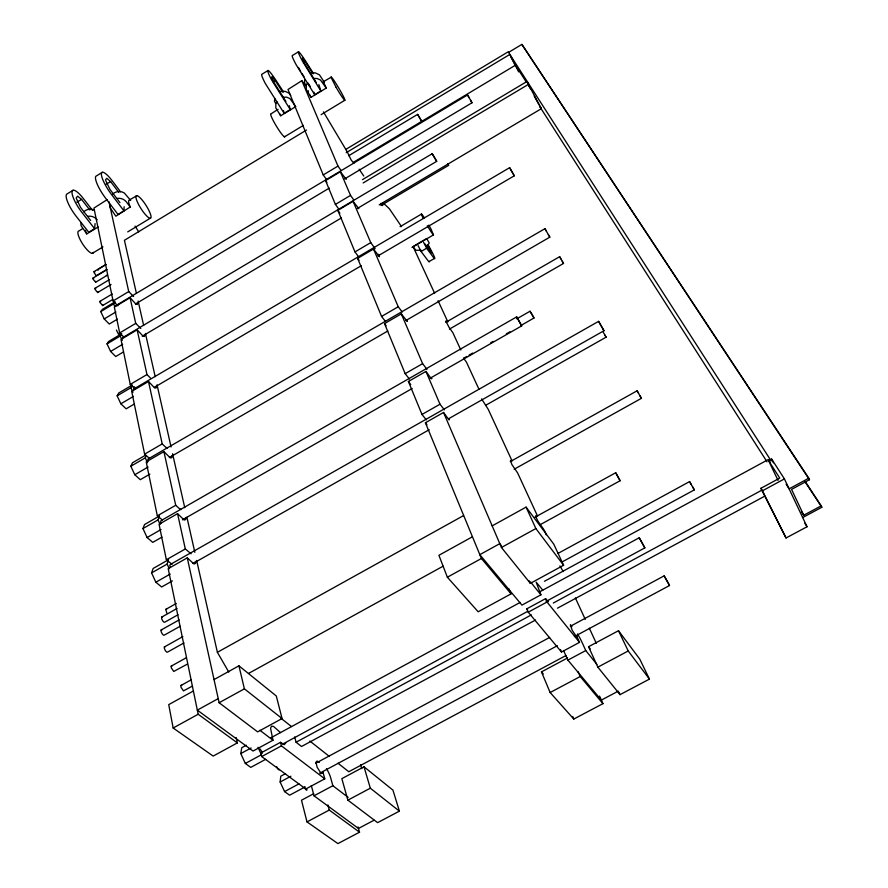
<?xml version="1.0" encoding="UTF-8"?>
<svg xmlns="http://www.w3.org/2000/svg" width="888" height="888" viewBox="0 0 888 888"><rect width="100%" height="100%" fill="white"/><g stroke="black" fill="none" stroke-linecap="round" stroke-linejoin="round"><path stroke-width="1.33" d="M144.566 335.009L144.544 336.419L143.079 336.141L137.141 329.814L121.001 339.427L130.258 384.404L134.965 388.744M137.385 303.074L137.363 304.384L136.042 304.24L130.081 297.702L114.341 307.126L119.669 332.956L123.599 336.807M304.673 79.421L304.562 82.917L305.761 85.082M102.331 172.294L96.448 175.913A18.004 4.307 57 0 0 105.472 198.002L118.037 214.452L123.943 210.856L124.131 206.738M430.258 378.155L521.678 325.896L516.694 316.872L161.683 520.268L160.639 521.134L161.117 523.176M73.105 190.243L67.255 193.839A17.949 4.706 56.7 0 0 75.991 216.028L88.745 232.279L94.616 228.704L95.072 223.609M305.106 786.901L289.621 795.204L284.582 791.585L280.142 782.028L280.786 776.19L285.536 773.637M274.803 98.579L274.47 101.299L275.691 103.43M516.694 316.872L521.678 325.896M265.667 759.318L250.782 767.376L245.332 763.469L240.792 753.579L241.747 747.718L246.309 745.232M172.383 580.907L161.649 586.979L155.855 582.217L151.593 572.893L167.133 564.08L168.221 560.783M151.593 572.893L153.158 568.453L168.587 559.684M162.016 537.085L152.758 542.368L147.097 537.529L142.968 528.549L158.042 519.913L159.518 515.95M548.54 600.754L548.174 601.731L545.554 598.667L526.795 608.835L528.238 612.187L561.494 652.025L579.509 642.379L576.767 636.308L576.734 637.029L572.15 630.203L570.374 624.786L571.961 626.617M142.968 528.549L144.544 524.531L158.364 516.605M149.861 474.137L140.271 479.687L134.776 474.736L130.847 466.244L145.266 457.864L146.265 455.6M130.847 466.244L132.434 462.803L145.577 455.167M276.867 101.576L275.857 103.707L275.835 108.014L280.697 115.784L295.837 106.56M449.483 419.136L449.051 419.935L443.534 412.465L425.408 422.755L481.418 558.496L511.044 593.883L478.166 611.777L447.363 577.222L438.916 555.3L472.46 536.763M134.121 404.14L126.152 408.824L120.857 403.785L117.138 395.826L130.836 387.756L131.857 385.903M117.138 395.826L118.748 392.996L132.356 384.97M307.57 82.895L306.316 85.115L306.249 89.455L311.022 97.314L326.273 88.056L323.376 81.696L331.346 77.112M285.758 742.99L284.171 744.71L280.553 742.313L260.839 752.991L261.694 756.565L305.805 788.988L324.775 778.82L323.032 772.416L322.444 773.415L320.468 772.471L317.127 767.221L315.962 762.104L317.094 761.038L319.314 762.459M123.388 351.992L115.729 356.543L110.6 351.459L107.037 343.889L120.202 336.053L121.212 334.465M107.037 343.889L108.636 341.469L121.723 333.677M100.755 311.599L113.586 303.907L115.107 301.776L102.353 309.424L100.755 311.599L104.218 318.936L109.246 324.031L117.394 319.158M426.862 247.208L429.226 242.946L426.673 238.528L412.92 246.598L415.961 250.294L421.012 250.216M305.716 85.892L301.842 80.686L337.973 166.089L341.125 170.563M510.456 460.461L511.888 464.546L517.604 472.893L537.562 516.106M535.853 515.573C536.796 522.499 544.411 527.727 546.187 534.798M358.863 208.68L353.069 201.321L337.851 210.378L354.978 251.915L359.074 257.409M307.137 789.798L306.538 790.209L305.416 789.088L304.429 787.079M273.171 81.851L275.147 80.542L282.673 92.075M303.441 63.303L305.416 61.982L312.82 73.648M278.077 109.313L271.118 113.819A13.487 1.598 58.8 0 0 276.69 126.64A13.487 1.598 58.8 0 0 284.882 136.297M82.495 228.704L79.121 230.858A13.22 3.574 56.9 0 0 82.928 244.422A13.22 3.574 56.9 0 0 93.418 252.381M283.605 92.052L276.101 80.531A18.337 1.92 58.8 0 0 268.076 70.474L261.96 74.215A18.326 1.998 58.8 0 0 265.412 83.639L284.149 113.32L290.265 109.601L289.299 105.672M313.597 73.726L306.227 62.082A18.393 1.476 59.1 0 0 298.546 51.748L292.396 55.511A18.382 1.565 59.1 0 0 296.181 64.78L314.696 94.727L320.857 90.976L318.87 84.626M107.115 199.678L93.95 208.07L113.076 300.965L117.904 305.816M301.842 80.686L288.012 89.488L323.232 174.936L326.495 179.42M81.041 222.622A9.002 8.014 10.6 0 0 81.208 225.885L86.747 233.899L98.157 226.962M110.245 204.784A8.991 8.103 9.7 0 0 110.378 208.092L115.84 216.195L130.292 206.96A13.287 3.064 57.4 0 1 129.226 200.1L136.907 195.638M92.319 253.358L102.941 246.919M127.728 231.89L150.15 218.304A13.298 2.997 57.5 0 0 143.301 201.454A13.298 2.997 57.5 0 0 137.03 201.143A13.298 2.997 57.5 0 0 150.15 218.304M284.471 136.863L303.374 125.397M321.101 114.652L344.733 100.322M306.493 130.037L124.431 240.282L136.319 292.973M106.271 269.841L96.903 275.358L95.96 275.402L94.061 272.494L94.061 271.606L105.761 264.535M106.172 264.513L98.069 269.408L98.08 270.285M107.459 275.114L95.649 282.24L92.951 279.01L92.94 278.099L107.126 269.541M111.056 284.46L97.647 292.518L94.938 289.288L94.927 288.356L109.457 279.609M345.599 149.528L508.158 51.826L771.15 460.894M508.491 52.448L521.878 44.4L808.802 478.21L809.479 479.709L791.563 489.377L803.729 515.229L821.2 505.86L821.833 507.27L802.685 517.538M346.22 152.703L509.834 54.423L515.473 65.19L526.495 82.373M112.732 299.489L102.62 305.561L99.889 302.331L99.878 301.387L112.243 293.961M348.695 155.733L417.615 114.374L421.8 121.467L417.615 114.374M113.076 300.965L128.727 291.586L108.98 201.731M323.232 174.936L337.973 166.089M353.635 162.16L515.473 65.19M344.766 178.854L472.005 102.764L467.543 94.949L115.928 305.583L116.927 305.361M338.672 208.88L335.387 204.418L325.574 180.597L340.382 171.728L346.242 179.365M279.498 769.474L278.843 769.863L277.667 768.686L276.656 766.633M104.218 318.936L115.895 311.943M135.464 304.007L329.304 188.09M362.459 179.642L526.884 81.53L541.38 108.68L379.22 204.851M363.137 182.961L528.638 84.26M119.669 332.956L135.72 323.387L130.081 297.702M335.387 204.418L350.527 195.393L340.382 171.728M356.832 208.769L436.696 161.327L432.29 153.679L122.6 337.684L123.61 337.373M110.6 351.459L122.688 344.278M142.28 336.219L341.336 217.971M380.919 205.505L448.706 165.312L447.863 163.681M130.258 384.404L146.975 374.547L137.141 329.814M354.978 251.915L370.751 242.613L353.069 201.321M400.066 226.706L421.556 214.03M377.977 255.911L514.285 175.802L509.634 167.677L133.3 389.288L134.321 388.844M156.11 386.38A6.016 1.732 58.7 0 1 156.11 387.945L154.756 388.023L148.496 381.507L131.702 391.397L144.622 454.145L149.495 458.375M385.436 321.445L381.574 316.439L357.642 258.375L373.504 249.029L379.409 256.743L378.51 254.357M120.857 403.785L133.444 396.392M154.39 387.323L361.238 265.745M411.954 247.508L433.477 234.887L431.057 229.182A12.077 0.799 59.8 0 0 428.815 225.13M418.07 245.588L421.09 251.471L426.617 248.24L432.922 256.732A15.762 1.166 59.9 0 0 434.354 256.876A15.762 1.166 59.9 0 0 428.227 245.077M428.948 261.66L434.399 258.475M144.622 454.145L162.215 443.911L148.496 381.507M381.574 316.439L398.235 306.749L373.504 249.029M546.431 231.224L544.943 228.682L148.84 458.585L147.808 459.24L148.252 461.127M171.75 455.988A6.305 1.92 59.5 0 1 171.784 457.764L170.263 457.842L163.914 451.604L146.209 461.871L157.32 515.839L162.349 519.957M409.435 379.098L405.172 373.659L384.526 323.598L401.287 313.875L407.259 321.412L406.571 319.613M134.776 474.736L148.118 466.999M169.375 457.509L387.801 330.991M405.805 320.568L549.816 237.152L544.943 228.682M445.809 322.333L559.651 256.688L563.514 263.447L449.417 329.126M157.32 515.839L175.713 505.294L179.309 508.558A6.571 2.087 60.3 0 1 180.952 509.534M405.172 373.659L422.621 363.647L426.984 369.364M516.761 318.836L529.992 311.255L531.368 313.286L533.988 318.015L520.768 325.574M185.581 517.56A6.571 2.087 60.3 0 1 185.648 519.536L184.249 520.057L177.556 513.664L159.052 524.264L166.367 559.751L172.117 564.313M426.284 419.835L421.989 414.452L408.391 381.474L425.94 371.417L431.346 378.821L431.968 378.499M147.097 537.529L161.039 529.548M464.302 357.864L466.711 356.488M469.108 355.111L472.716 353.058M490.731 342.746L493.14 341.381M506.349 333.821L509.956 331.757M182.451 519.835L412.21 388.478M166.367 559.751L185.315 548.973L191.087 553.79M421.989 414.452L440.004 404.218L444.4 409.868M448.507 418.792L603.984 330.725L598.59 321.356L170.829 564.18L169.786 565.19L170.285 567.354M320.69 773.748L323.032 772.416M195.416 561.36L195.504 563.491L193.961 563.936L187.268 557.853L168.198 568.675L198.179 714.252L237.362 742.901L213.176 756.077L173.16 728.005L168.731 704.628L193.384 690.997M155.855 582.217L170.23 574.07M192.985 563.514L429.215 429.714M485.592 405.35L606.115 337.174L603.241 332.19M105.838 184.36L110.656 181.652L118.748 192.308M166.855 613.075L165.745 609.412L176.301 603.463M76.823 202.142L81.618 199.445L89.821 209.99M178.044 614.74L164.957 622.088L164.08 622.266L162.726 620.89L161.694 618.77L161.594 617.16L177.078 608.447M180.131 626.251L164.458 635.042L163.57 635.242L162.204 633.854L161.161 631.701L161.061 630.047L179.154 619.902M183.971 642.934L167.765 651.981L166.866 652.214L165.49 650.837L164.435 648.651L164.336 646.964L182.861 636.596M510.234 461.627L637.107 390.798L638.516 393.218M514.174 469.23L641.436 398.312L637.107 390.798M187.457 664.069L173.737 671.461L171.295 667.887L171.173 666.155L186.347 657.708M228.793 672.072L217.382 652.303L463.58 515.562M192.53 686.035L183.461 690.864L181.019 687.301L180.886 685.536L191.431 679.697M214.03 679.586L238.928 665.822L276.301 695.992L282.062 718.559L257.631 731.867L219.125 702.73L187.268 557.853M492.174 525.874L526.085 507.126L553.779 544.144L563.591 565.268L530.358 583.361L501.443 547.496L443.534 412.465M248.74 673.337L443.101 566.189M534.521 517.471L615.706 472.738L620.113 480.73L539.893 524.852M218.215 698.623L197.325 710.123L253.058 751.048L272.982 740.237L270.562 728.304L271.495 726.206L273.582 726.462L280.497 732.611M173.16 728.005L198.179 714.252M219.125 702.73L244.389 688.844L282.062 718.559M447.363 577.222L481.418 558.496M501.443 547.496L535.875 528.56L563.591 565.268M558.097 553.379L689.554 481.596L691.308 484.604M561.638 562.182L694.327 489.876L689.554 481.596M544.466 581.274L768.331 459.507L770.495 462.859M768.597 460.706L771.639 459.052L784.415 478.898L807.037 526.751L786.035 537.984L760.883 488.311L779.753 478.099L768.597 460.706L778.055 480.419M240.792 753.579L251.126 747.962M270.973 737.762L520.135 602.441M539.582 591.885L639.238 537.751L644.843 547.885L546.087 601.398M542.779 590.165L536.152 582.151L540.914 594.827L521.944 605.116L479.798 554.667L499.755 543.678L501.476 545.809M245.332 763.469L261.438 754.745L258.008 747.319M282.717 744.066L527.794 611.299M261.694 756.565L281.441 745.865L324.775 778.82M528.238 612.187L547.03 602.009L579.509 642.379M294.683 736.907L296.07 742.246L531.357 614.907M553.302 603.041L761.771 490.22M760.883 488.311L762.426 490.798L784.415 478.898M535.519 620.035L301.531 746.486L296.07 742.246M557.464 608.18L764.635 496.214M808.802 478.21L789.121 488.844L786.124 484.193M280.142 782.028L290.887 776.245M315.717 763.247L549.639 637.44M570.351 626.295L664.169 575.846L669.263 584.781L669.485 585.547L574.425 636.552M284.582 791.585L298.934 783.882M319.702 773.215L557.364 645.698M565.9 655.566L348.784 771.739L337.973 763.214M313.697 793.694L301.487 800.221L307.004 821.9L337.928 843.6L359.54 832.189L358.042 826.906M364.002 766.788L341.847 778.643L347.874 800.144L377.611 822.643L399.4 811.144L392.94 790.142L364.002 766.788L370.329 788.2L399.4 811.144M599.544 696.114L602.941 703.662L573.792 719.058L550.149 692.529L541.469 671.894L567.587 657.93M588.544 646.73L618.503 630.713L639.793 659.162L649.45 679.109L620.024 694.649L597.846 667.143L588.544 646.73L590.254 648.873M311.266 785.769A11.322 3.619 64.6 0 1 312.01 788.122L314.019 795.803L332.856 785.736L348.14 797.346M563.569 650.504L567.887 660.117L585.769 650.56L596.925 664.424M307.004 821.9L329.248 810.056L359.54 832.189M347.874 800.144L370.329 788.2M550.149 692.529L580.219 676.523L602.941 703.662M597.846 667.143L628.227 650.982L649.45 679.109M374.114 820.179L358.475 828.449L314.019 795.803M618.381 691.086L601.309 700.11L567.887 660.117M180.886 685.536L181.763 685.247M171.173 666.155L172.072 665.9M164.336 646.964L165.235 646.742M161.061 630.047L161.949 629.858M161.594 617.16L162.482 616.994M165.745 609.412L166.6 609.257M282.728 97.336L286.602 97.147L289.91 98.579L295.094 105.561M279.975 91.475L285.17 91.342L289.255 93.262L290.709 95.393M311.777 72.827L315.373 72.883L319.436 74.836L324.431 82.373L323.376 81.696M313.497 78.455L317.138 78.51L320.424 79.964L326.273 88.056M533.988 318.015L529.992 311.255M260.839 752.991L262.193 753.279M99.878 301.387L100.666 301.665M94.927 288.356L95.715 288.656M92.94 278.099L93.728 278.41M94.061 271.606L94.838 271.917M106.349 275.302L107.093 275.602M446.342 321.301L445.809 321.068L449.062 327.35L452.791 332.578L460.839 350.016M353.857 163.392L351.137 159.929L347.053 151.526L323.421 111.888M436.696 161.327L432.034 153.524M382.75 205.639L380.852 203.363M526.795 608.835L527.627 609.423M259.84 730.247L272.982 740.237M280.663 718.026L291.475 726.551M309.856 741.047L329.315 756.387M81.618 199.445L77.622 196.17L76.157 197.98L80.531 207.37L90.665 220.468M110.656 181.652L106.782 178.277L105.483 179.998L109.934 189.377L119.936 202.619M382.961 202.675L389.421 208.824L401.531 226.629M162.215 443.911L165.712 447.23A6.305 1.92 59.5 0 1 167.31 448.296M134.088 386.669L135.82 388.367M135.72 323.387L140.815 328.438M146.975 374.547L150.338 377.922M128.727 291.586L133.589 296.514M541.469 671.894L543.29 673.97M549.816 237.152L548.318 234.587M130.691 200.455L124.32 192.985A8.891 8.036 10.2 0 0 112.676 194.15M402.209 311.966L398.235 306.749M275.147 80.542L271.972 76.623L271.939 78.311L273.937 82.429L285.881 101.398M530.624 582.04L540.914 594.827M559.94 565.889L563.17 571.561M94.616 228.704L81.896 212.41A17.96 4.629 56.7 0 1 72.028 191.852A17.96 4.629 56.7 0 1 83.417 198.612L92.541 210.389M425.408 422.755L426.962 424.775M123.943 210.856L111.411 194.372A18.015 4.229 57.1 0 1 101.387 173.815A18.015 4.229 57.1 0 1 112.31 180.908L120.479 191.741M130.447 207.304L126.429 201.976A8.991 8.103 9.7 0 0 116.972 198.457M421.09 251.471L427.45 259.929A15.751 1.232 59.8 0 0 429.37 261.383M408.391 381.474L410.756 384.615M305.416 61.982L302.397 57.953L304.595 63.636L316.406 82.773M384.526 323.598L386.114 325.752M357.642 258.375L359.041 260.284M370.751 242.613L375.136 248.662M337.851 210.378L339.915 213.242M463.469 358.019L466.444 362.149L479.054 389.432M325.574 180.597L326.928 182.506M350.527 195.393L353.702 199.856M359.129 169.22L363.769 176.013M644.843 547.885L639.238 537.751M809.479 479.709L521.878 44.4M805.194 481.518L821.2 505.86M805.072 481.773L821.833 507.27M641.436 398.312L640.004 395.87M290.265 109.601L271.573 79.865A18.337 1.92 58.8 0 1 268.076 70.474M669.485 585.547L664.169 575.846M528.704 85.803L530.18 88.101M801.487 511.732L803.729 515.229M534.221 96.093L539.06 104.851M539.627 105.927L541.38 108.68M539.582 106.305L767.021 461.804M804.828 523.298L807.037 526.751M301.909 73.404L303.996 76.679M308.169 83.25L310.256 86.525M135.065 226.107L138.75 231.89M603.984 330.725L598.59 321.356M320.857 90.976L302.386 60.972A18.393 1.476 59.1 0 1 298.546 51.748M620.113 480.73L615.706 472.738M694.327 489.876L692.562 486.857M260.173 748.961L262.337 752.569M514.285 175.802L509.634 167.677M604.895 335.087L606.093 337.151M469.075 97.658L467.543 94.949M470.485 100.067L472.005 102.764M560.894 258.885L559.651 256.688M562.282 261.261L563.514 263.447M298.424 67.421L300.655 71.329M427.55 244.777L431.624 252.947L425.086 244.011M511.033 57.298L518.659 71.85M527.461 82.628L530.913 89.244M423.587 242.357L426.617 248.24M762.426 490.798L786.035 537.984M309.879 95.038L311.022 97.314M481.596 398.912L488.278 409.412L512.076 460.939M618.503 630.713L628.227 650.982M279.598 113.486L280.697 115.784M771.639 459.052L773.415 462.803M113.586 303.907L114.741 306.349M120.202 336.053L122.244 340.37M130.836 387.756L132.978 392.307M145.266 457.864L147.53 462.715M158.042 519.913L160.118 524.397M413.275 247.019L434.609 293.218M438.073 300.71L447.874 321.933M575.38 597.979L585.259 619.369M589.321 628.182L596.292 643.278M618.869 692.129L620.024 694.649M167.133 564.08L169.286 568.731M526.085 507.126L535.875 528.56M585.769 650.56L582.484 643.323A11.633 1.321 61.6 0 0 577.544 633.965M86.747 233.899L86.602 233.555A13.231 3.508 57 0 1 85.426 230.303M578.088 671.705L580.219 676.523M545.554 598.667L547.03 602.009M560.428 649.583L561.494 652.025M529.259 580.863L530.358 583.361M401.287 313.875L422.621 363.647M425.94 371.417L440.004 404.218M572.705 716.516L573.792 719.058M508.913 588.844L511.044 593.883M313.93 92.174L314.696 94.727M360.606 764.701L361.76 768.664M332.856 785.736L330.758 778.088A11.333 3.463 64.4 0 0 326.473 768.697M327.894 804.983L329.248 810.056M280.553 742.313L281.441 745.865M238.928 665.822L244.389 688.844M283.527 110.689L284.149 113.32M138.14 301.076L143.634 325.385M145.454 333.5L155.211 376.723M157.043 384.826L171.062 446.964M172.583 453.724L184.771 507.758M186.913 517.216L194.838 552.336M196.659 560.439L217.382 652.303M236.164 737.54L237.362 742.901M163.914 451.604L175.713 505.294M177.556 513.664L185.315 548.973M119.092 333.222L119.125 334.199L118.359 333.966L116.406 330.047M102.597 304.617L102.62 305.561M97.647 291.597L97.647 292.518M95.638 281.329L95.649 282.24M308.414 91.653A13.542 1.199 59.1 0 1 308.458 90.853M433.477 234.887A12.077 0.799 59.8 0 1 427.339 225.752M423.276 218.437A12.077 0.799 59.8 0 1 424.409 217.86M83.738 211.844A8.913 7.959 11 0 1 94.317 210.112M87.701 216.328A9.002 8.014 10.6 0 1 97.192 219.802M336.097 87.302L331.102 77.467A13.575 0.955 59.4 0 1 338.117 86.991A13.575 0.955 59.4 0 1 344.921 100.4A13.575 0.955 59.4 0 1 336.097 87.302"/></g></svg>
